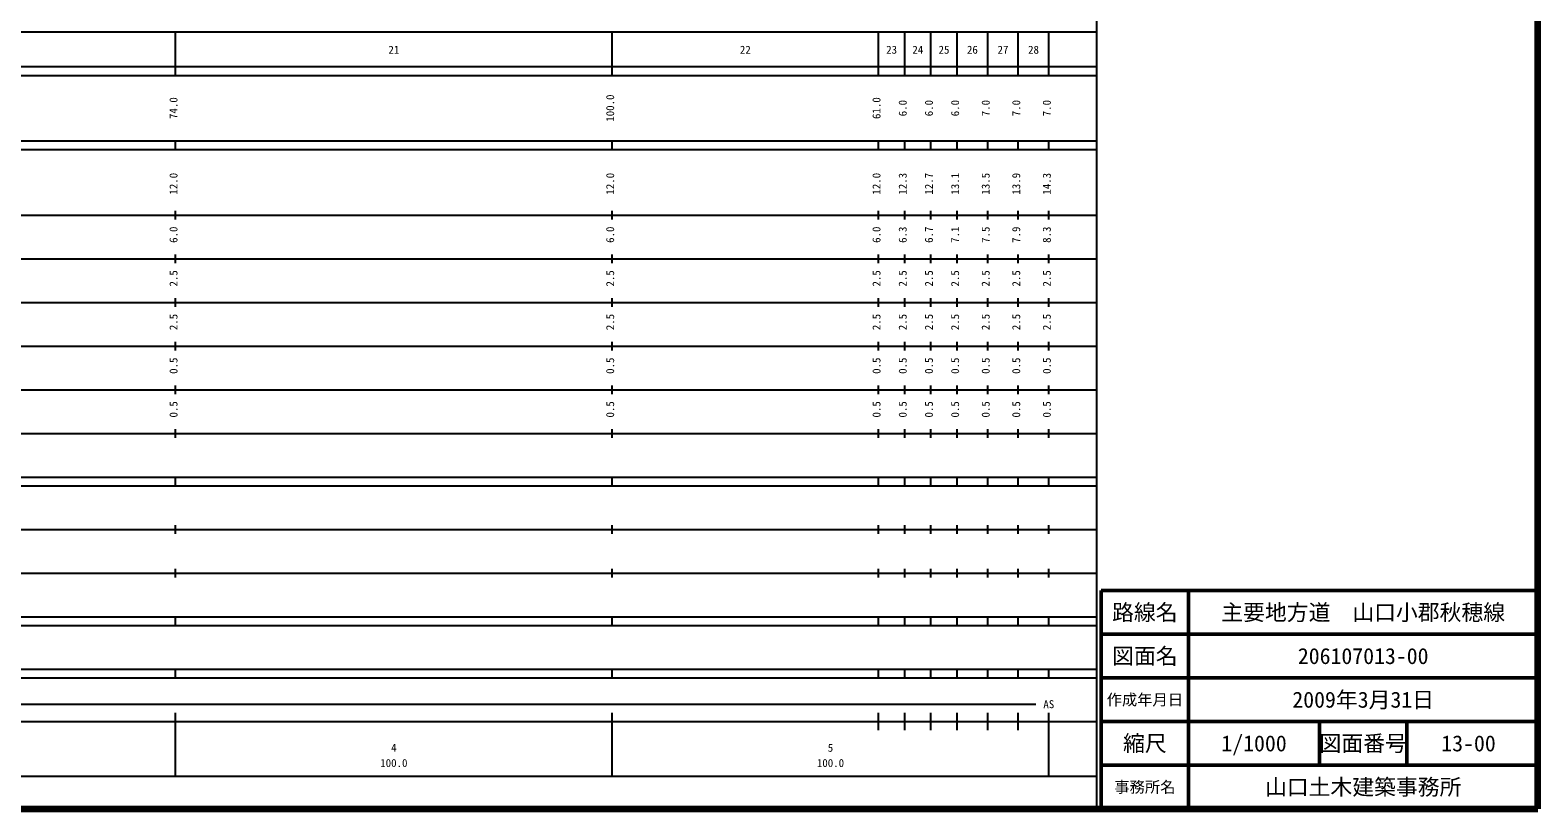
# Model space of a CAD drawing. Units: millimetres on the paper, enlarged 1000 times. Extents: x 40000 to 680000, y 20000 to 380000.
# Drawn here: x 334706 to 680000, y 20000 to 198357 of the extents above; entities that cross this region are included whole.
import ezdxf
from ezdxf.enums import TextEntityAlignment as Align

# ---------------------------------------------------------------- set-up
doc = ezdxf.new("R2010")
doc.units = ezdxf.units.MM
doc.header["$LTSCALE"] = 1000
for name, color, linetype, lineweight in [('M-TTL', 2, 'Continuous', 140), ('M-TTL-BAND', 7, 'Continuous', 25), ('M-TTL-FRAM', 2, 'Continuous', 50), ('M-TTL-LINE', 7, 'Continuous', 50)]:
    doc.layers.add(name, color=color, linetype=linetype, lineweight=lineweight)
doc.layers.add('M-TTL-TXT', color=7, linetype='Continuous')
doc.styles.add('ＭＳ ゴシック', font='')
doc.styles.get('ＭＳ ゴシック').set_extended_font_data('MS Gothic')

msp = doc.modelspace()

# ---------------------------------------------------------------- linework, layer by layer
at = {"layer": 'M-TTL'}
for p, q in [((680000, 20000), (680000, 380000)), ((40000, 20000), (680000, 20000))]:
    msp.add_line(p, q, dxfattribs=at)
at = {"layer": 'M-TTL-BAND'}
for p, q in [((579000, 20000), (579000, 370000)), ((68000, 198000), (579000, 198000)), ((368000, 188000), (368000, 198000)), ((468000, 188000), (468000, 198000)), ((529000, 188000), (529000, 198000)), ((535000, 188000), (535000, 198000)), ((541000, 188000), (541000, 198000)), ((547000, 188000), (547000, 198000)), ((554000, 188000), (554000, 198000)), ((561000, 188000), (561000, 198000)), ((568000, 188000), (568000, 198000)), ((40000, 190000), (579000, 190000)), ((40000, 188000), (579000, 188000)), ((40000, 173000), (579000, 173000)), ((368000, 171000), (368000, 173000)), ((468000, 171000), (468000, 173000)), ((529000, 171000), (529000, 173000)), ((535000, 171000), (535000, 173000)), ((541000, 171000), (541000, 173000)), ((547000, 171000), (547000, 173000)), ((554000, 171000), (554000, 173000)), ((561000, 171000), (561000, 173000)), ((568000, 171000), (568000, 173000)), ((40000, 171000), (579000, 171000)), ((40000, 156000), (579000, 156000)), ((368000, 155000), (368000, 157000)), ((468000, 155000), (468000, 157000)), ((529000, 155000), (529000, 157000)), ((535000, 155000), (535000, 157000)), ((541000, 155000), (541000, 157000)), ((547000, 155000), (547000, 157000)), ((554000, 155000), (554000, 157000)), ((561000, 155000), (561000, 157000)), ((568000, 155000), (568000, 157000)), ((46000, 146000), (579000, 146000)), ((368000, 145000), (368000, 147000)), ((468000, 145000), (468000, 147000)), ((529000, 145000), (529000, 147000)), ((535000, 145000), (535000, 147000)), ((541000, 145000), (541000, 147000)), ((547000, 145000), (547000, 147000)), ((554000, 145000), (554000, 147000)), ((561000, 145000), (561000, 147000)), ((568000, 145000), (568000, 147000)), ((52000, 136000), (579000, 136000)), ((368000, 135000), (368000, 137000)), ((468000, 135000), (468000, 137000)), ((529000, 135000), (529000, 137000)), ((535000, 135000), (535000, 137000)), ((541000, 135000), (541000, 137000)), ((547000, 135000), (547000, 137000)), ((554000, 135000), (554000, 137000)), ((561000, 135000), (561000, 137000)), ((568000, 135000), (568000, 137000)), ((46000, 126000), (579000, 126000)), ((368000, 125000), (368000, 127000)), ((468000, 125000), (468000, 127000)), ((529000, 125000), (529000, 127000)), ((535000, 125000), (535000, 127000)), ((541000, 125000), (541000, 127000)), ((547000, 125000), (547000, 127000)), ((554000, 125000), (554000, 127000)), ((561000, 125000), (561000, 127000)), ((568000, 125000), (568000, 127000)), ((52000, 116000), (579000, 116000)), ((368000, 115000), (368000, 117000)), ((468000, 115000), (468000, 117000)), ((529000, 115000), (529000, 117000)), ((535000, 115000), (535000, 117000)), ((541000, 115000), (541000, 117000)), ((547000, 115000), (547000, 117000)), ((554000, 115000), (554000, 117000)), ((561000, 115000), (561000, 117000)), ((568000, 115000), (568000, 117000)), ((46000, 106000), (579000, 106000)), ((368000, 105000), (368000, 107000)), ((468000, 105000), (468000, 107000)), ((529000, 105000), (529000, 107000)), ((535000, 105000), (535000, 107000)), ((541000, 105000), (541000, 107000)), ((547000, 105000), (547000, 107000)), ((554000, 105000), (554000, 107000)), ((561000, 105000), (561000, 107000)), ((568000, 105000), (568000, 107000)), ((40000, 96000), (579000, 96000)), ((40000, 94000), (579000, 94000)), ((368000, 94000), (368000, 96000)), ((468000, 94000), (468000, 96000)), ((529000, 94000), (529000, 96000)), ((535000, 94000), (535000, 96000)), ((541000, 94000), (541000, 96000)), ((547000, 94000), (547000, 96000)), ((554000, 94000), (554000, 96000)), ((561000, 94000), (561000, 96000)), ((568000, 94000), (568000, 96000)), ((49000, 84000), (579000, 84000)), ((368000, 83000), (368000, 85000)), ((468000, 83000), (468000, 85000)), ((529000, 83000), (529000, 85000)), ((535000, 83000), (535000, 85000)), ((541000, 83000), (541000, 85000)), ((547000, 83000), (547000, 85000)), ((554000, 83000), (554000, 85000)), ((561000, 83000), (561000, 85000)), ((568000, 83000), (568000, 85000)), ((40000, 74000), (579000, 74000)), ((368000, 73000), (368000, 75000)), ((468000, 73000), (468000, 75000)), ((529000, 73000), (529000, 75000)), ((535000, 73000), (535000, 75000)), ((541000, 73000), (541000, 75000)), ((547000, 73000), (547000, 75000)), ((554000, 73000), (554000, 75000)), ((561000, 73000), (561000, 75000)), ((568000, 73000), (568000, 75000)), ((40000, 64000), (579000, 64000)), ((368000, 62000), (368000, 64000)), ((468000, 62000), (468000, 64000)), ((529000, 62000), (529000, 64000)), ((535000, 62000), (535000, 64000)), ((541000, 62000), (541000, 64000)), ((547000, 62000), (547000, 64000)), ((554000, 62000), (554000, 64000)), ((561000, 62000), (561000, 64000)), ((568000, 62000), (568000, 64000)), ((40000, 62000), (579000, 62000)), ((40000, 52000), (579000, 52000)), ((368000, 50000), (368000, 52000)), ((468000, 50000), (468000, 52000)), ((529000, 50000), (529000, 52000)), ((535000, 50000), (535000, 52000)), ((541000, 50000), (541000, 52000)), ((547000, 50000), (547000, 52000)), ((554000, 50000), (554000, 52000)), ((561000, 50000), (561000, 52000)), ((568000, 50000), (568000, 52000)), ((40000, 50000), (579000, 50000)), ((71000, 44000), (565000, 44000)), ((368000, 27500), (368000, 42000)), ((468000, 27500), (468000, 42000)), ((529000, 38000), (529000, 42000)), ((535000, 38000), (535000, 42000)), ((541000, 38000), (541000, 42000)), ((547000, 38000), (547000, 42000)), ((554000, 38000), (554000, 42000)), ((561000, 38000), (561000, 42000)), ((568000, 27500), (568000, 42000)), ((40000, 40000), (579000, 40000)), ((68000, 27500), (579000, 27500))]:
    msp.add_line(p, q, dxfattribs=at)
at = {"layer": 'M-TTL-FRAM'}
for p, q in [((680000, 70000), (580000, 70000)), ((580000, 70000), (580000, 20000))]:
    msp.add_line(p, q, dxfattribs=at)
at = {"layer": 'M-TTL-LINE'}
for p, q in [((600000, 70000), (600000, 20000)), ((680000, 60000), (580000, 60000)), ((680000, 50000), (580000, 50000)), ((680000, 40000), (580000, 40000)), ((630000, 40000), (630000, 30000)), ((650000, 40000), (650000, 30000)), ((680000, 30000), (580000, 30000))]:
    msp.add_line(p, q, dxfattribs=at)

# ---------------------------------------------------------------- texts
at = {"layer": 'M-TTL-BAND', "style": 'ＭＳ ゴシック'}
for s, p in [('21', (418000, 192405)), ('22', (498500, 192405)), ('23', (532000, 192405)), ('24', (538000, 192405)), ('25', (544000, 192405)), ('26', (550500, 192405)), ('27', (557500, 192405)), ('28', (564500, 192405)), ('AS', (568000, 42500)), ('4', (418000, 32523)), ('5', (518000, 32523)), ('100.0', (418000, 29033)), ('100.0', (518000, 29033))]:
    msp.add_text(s, height=1833, dxfattribs=at).set_placement(p, align=Align.BOTTOM_CENTER)
for s, p in [('100.0', (469000, 180500)), ('74.0', (369000, 180500)), ('61.0', (530000, 180500)), ('6.0', (536000, 180500)), ('6.0', (542000, 180500)), ('6.0', (548000, 180500)), ('7.0', (555000, 180500)), ('7.0', (562000, 180500)), ('7.0', (569000, 180500)), ('12.0', (369000, 163174)), ('12.0', (469000, 163174)), ('12.0', (530000, 163174)), ('12.3', (536000, 163174)), ('12.7', (542000, 163174)), ('13.1', (548000, 163174)), ('13.5', (555000, 163174)), ('13.9', (562000, 163174)), ('14.3', (569000, 163174)), ('6.0', (369000, 151500)), ('6.0', (469000, 151500)), ('6.0', (530000, 151500)), ('6.3', (536000, 151500)), ('6.7', (542000, 151500)), ('7.1', (548000, 151500)), ('7.5', (555000, 151500)), ('7.9', (562000, 151500)), ('8.3', (569000, 151500)), ('2.5', (369000, 141500)), ('2.5', (469000, 141500)), ('2.5', (530000, 141500)), ('2.5', (536000, 141500)), ('2.5', (542000, 141500)), ('2.5', (548000, 141500)), ('2.5', (555000, 141500)), ('2.5', (562000, 141500)), ('2.5', (569000, 141500)), ('2.5', (369000, 131500)), ('2.5', (469000, 131500)), ('2.5', (530000, 131500)), ('2.5', (536000, 131500)), ('2.5', (542000, 131500)), ('2.5', (548000, 131500)), ('2.5', (555000, 131500)), ('2.5', (562000, 131500)), ('2.5', (569000, 131500)), ('0.5', (369000, 121500)), ('0.5', (469000, 121500)), ('0.5', (530000, 121500)), ('0.5', (536000, 121500)), ('0.5', (542000, 121500)), ('0.5', (548000, 121500)), ('0.5', (555000, 121500)), ('0.5', (562000, 121500)), ('0.5', (569000, 121500)), ('0.5', (369000, 111500)), ('0.5', (469000, 111500)), ('0.5', (530000, 111500)), ('0.5', (536000, 111500)), ('0.5', (542000, 111500)), ('0.5', (548000, 111500)), ('0.5', (555000, 111500)), ('0.5', (562000, 111500)), ('0.5', (569000, 111500))]:
    msp.add_text(s, height=1833, rotation=90, dxfattribs=at).set_placement(p, align=Align.BOTTOM_CENTER)
at = {"layer": 'M-TTL-TXT', "style": 'ＭＳ ゴシック'}
for s, height, p in [('路線名', 3666, (590000, 65000)), ('路線名', 3666, (590000, 65000)), ('主要地方道\u3000山口小郡秋穂線', 3666, (640000, 65000)), ('図面名', 3666, (590000, 55000)), ('図面名', 3666, (590000, 55000)), ('206107013-00', 3666, (640000, 55000)), ('作成年月日', 2566, (590000, 45000)), ('作成年月日', 2566, (590000, 45000)), ('2009年3月31日', 3666, (640000, 45000)), ('縮尺', 3666, (590000, 35000)), ('縮尺', 3666, (590000, 35000)), ('1/1000', 3666, (615000, 35000)), ('図面番号', 3666, (640000, 35000)), ('図面番号', 3666, (640000, 35000)), ('13-00', 3666, (664125, 35000)), ('事務所名', 2566, (590000, 25000)), ('事務所名', 2566, (590000, 25000)), ('山口土木建築事務所', 3666, (640000, 25000))]:
    msp.add_text(s, height=height, dxfattribs=at).set_placement(p, align=Align.MIDDLE_CENTER)

doc.saveas('drawing.dxf')
